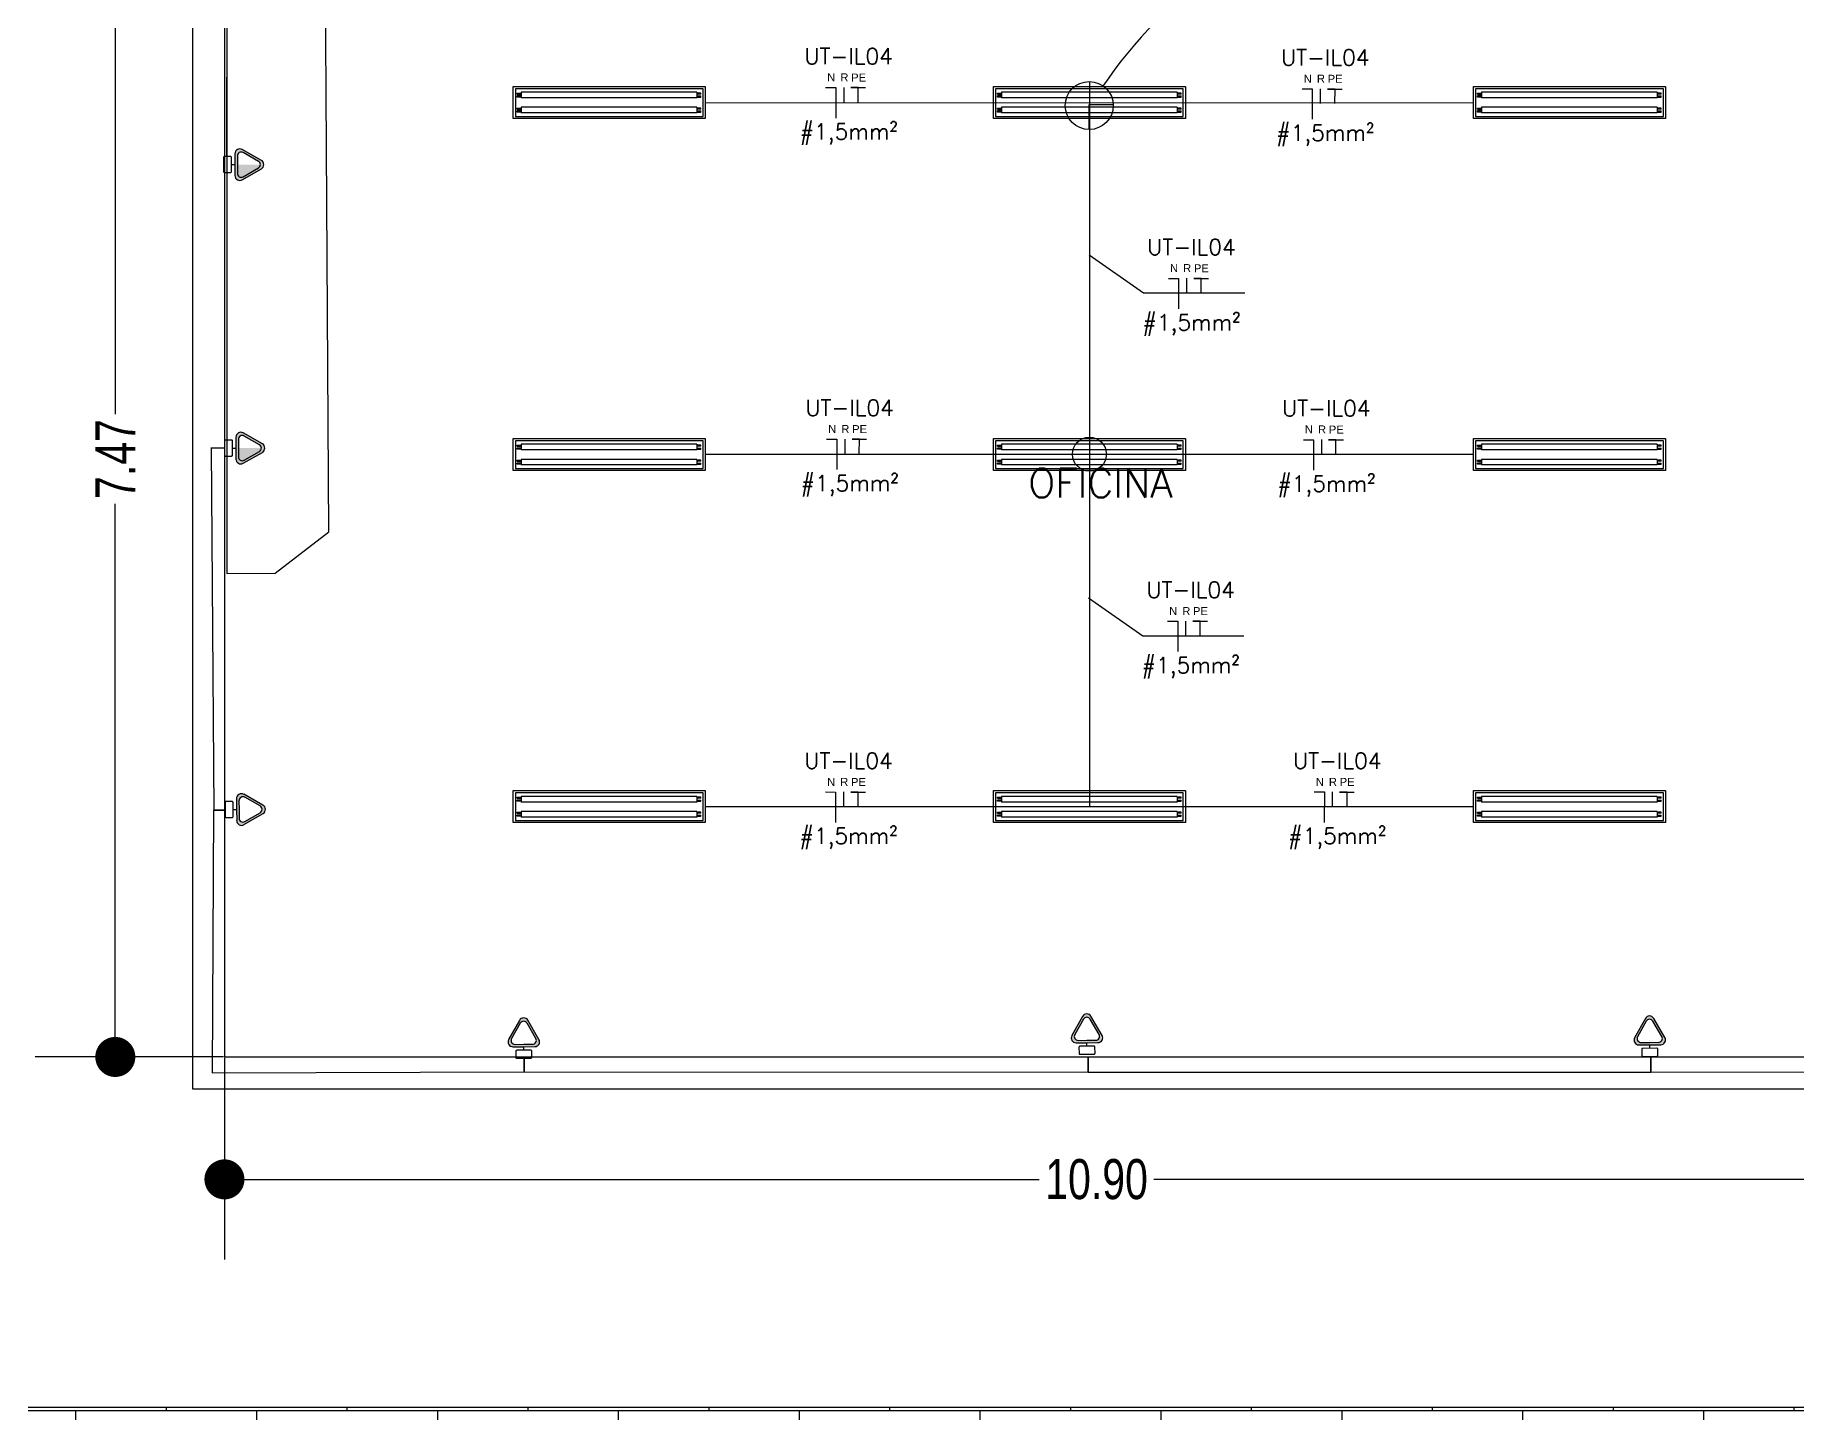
# Model space of a CAD drawing. Header units: metres. Extents: x 2442 to 5008, y 1070 to 2228.
# Drawn here: x 2465.5 to 2476.5, y 1089.6 to 1098.2 of the extents above; entities that cross this region are included whole.
import ezdxf
from ezdxf.enums import TextEntityAlignment as Align

# ---------------------------------------------------------------- set-up
doc = ezdxf.new("R2010")
doc.units = ezdxf.units.M
doc.linetypes.add('HIDDEN', pattern=[0.375, 0.25, -0.125])
doc.layers.get('Defpoints').update_dxf_attribs({"color": 130})
for name, color, linetype in [('ARQ-TEXTO3', 3, 'Continuous'), ('ARQ_ELÉTRODUTOS', 2, 'Continuous'), ('ARQ_LAYOUT', 8, 'Continuous'), ('ARQ_PAREDES', 6, 'Continuous'), ('ARQ_TOMADAS', 30, 'Continuous'), ('FIACAO', 7, 'Continuous'), ('INDICACAO_BIT_FIACAO', 10, 'Continuous'), ('INDICACAO_CIRCUITO_FIA', 7, 'Continuous'), ('LINHA_DE_CHAMADA', 7, 'Continuous'), ('LUMINÁRIAS RESIDENCIAL', 150, 'Continuous'), ('muro', 50, 'Continuous'), ('TOMADAS 220V RESIDENCIAL', 130, 'Continuous')]:
    doc.layers.add(name, color=color, linetype=linetype)
doc.styles.add('ARIAL', font='arial.ttf')
doc.styles.add('Luciene 01', font='swisscl.ttf')
doc.styles.add('ROMANS', font='ROMANS.SHX')
doc.dimstyles.new('LP 50', dxfattribs={"dimscale": 0.5, "dimtxt": 0.5, "dimasz": 0.5, "dimexe": 1, "dimexo": 0.01, "dimgap": 0.05, "dimtad": 0, "dimzin": 0, "dimdsep": 46, "dimtxsty": 'Luciene 01', "dimblk": 'DOT', "dimcen": 1, "dimclrd": 256, "dimclre": 256, "dimclrt": 256, "dimadec": 0, "dimazin": 0, "dimtfac": 1, "dimtofl": 0, "dimtmove": 0, "dimatfit": 3, "dimldrblk": 'DOT', "dimfxl": 1, "dimtolj": 1, "dimtzin": 0, "dimlwd": -1, "dimarcsym": 1})

# ---------------------------------------------------------------- blocks, each defined once
blk = doc.blocks.new('_Dot')
at = {"color": 0, "linetype": 'ByBlock', "lineweight": -2}
blk.add_line((-0.5, 0), (-1, 0), dxfattribs=at)
at = {"color": 0, "linetype": 'ByBlock', "const_width": 0.5}
blk.add_lwpolyline([(-0.25, 0, 1), (0.25, 0, 1)], format="xyb", close=True, dxfattribs=at)
blk = doc.blocks.new('*D316')
at = {"lineweight": -2, "transparency": 16777216}
for p, q in [((2466.678, 1091.814), (2466.678, 1090.554)), ((2477.578, 1091.814), (2477.578, 1090.554))]:
    blk.add_line(p, q, dxfattribs=at)
at = {"transparency": 16777216}
for p, q in [((2466.928, 1091.054), (2471.77, 1091.054)), ((2477.328, 1091.054), (2472.486, 1091.054))]:
    blk.add_line(p, q, dxfattribs=at)
at = {"layer": 'Defpoints', "color": 0, "transparency": 16777216}
for p in [(2466.678, 1091.819), (2477.578, 1091.819), (2477.578, 1091.054)]:
    blk.add_point(p, dxfattribs=at)
at = {"transparency": 16777216, "xscale": 0.25, "yscale": 0.25, "zscale": 0.25, "rotation": 180}
blk.add_blockref('_Dot', (2466.678, 1091.054), dxfattribs=at)
at = {"transparency": 16777216, "xscale": 0.25, "yscale": 0.25, "zscale": 0.25}
blk.add_blockref('_Dot', (2477.578, 1091.054), dxfattribs=at)
at = {"transparency": 16777216, "insert": (2472.128, 1091.054), "char_height": 0.25, "attachment_point": 5, "style": 'Luciene 01'}
blk.add_mtext('\\A1;10.90', dxfattribs=at)
blk = doc.blocks.new('*D317')
at = {"lineweight": -2, "transparency": 16777216}
for p, q in [((2466.673, 1099.292), (2465.496, 1099.292)), ((2466.673, 1091.819), (2465.496, 1091.819))]:
    blk.add_line(p, q, dxfattribs=at)
at = {"transparency": 16777216}
for p, q in [((2465.996, 1099.042), (2465.996, 1095.836)), ((2465.996, 1092.069), (2465.996, 1095.275))]:
    blk.add_line(p, q, dxfattribs=at)
at = {"layer": 'Defpoints', "color": 0, "transparency": 16777216}
for p in [(2466.678, 1099.292), (2465.996, 1091.819), (2466.678, 1091.819)]:
    blk.add_point(p, dxfattribs=at)
at = {"transparency": 16777216, "xscale": 0.25, "yscale": 0.25, "zscale": 0.25}
for p, rotation in [((2465.996, 1099.292), 90), ((2465.996, 1091.819), 270)]:
    blk.add_blockref('_Dot', p, dxfattribs=dict(at, rotation=rotation))
at = {"transparency": 16777216, "insert": (2465.996, 1095.555), "char_height": 0.25, "attachment_point": 5, "rotation": 90, "style": 'Luciene 01'}
blk.add_mtext('\\A1;7.47', dxfattribs=at)
blk = doc.blocks.new('*U327', base_point=(827.839, 596.659))
at = {"ltscale": 0.035}
for p, q in [((827.252, 596.745), (827.252, 596.572)), ((828.426, 596.745), (827.252, 596.745)), ((828.426, 596.572), (828.426, 596.745)), ((827.264, 596.718), (827.289, 596.718)), ((827.264, 596.711), (827.264, 596.718)), ((827.264, 596.711), (827.289, 596.711)), ((827.264, 596.693), (827.264, 596.7)), ((827.289, 596.7), (827.264, 596.7)), ((827.289, 596.693), (827.264, 596.693)), ((827.264, 596.624), (827.289, 596.624)), ((827.264, 596.618), (827.264, 596.624)), ((828.387, 596.723), (827.289, 596.723)), ((827.289, 596.723), (827.289, 596.688)), ((828.387, 596.688), (827.289, 596.688)), ((828.387, 596.629), (827.289, 596.629)), ((827.289, 596.629), (827.289, 596.594)), ((828.387, 596.723), (828.387, 596.688)), ((828.412, 596.718), (828.387, 596.718)), ((828.412, 596.711), (828.387, 596.711)), ((828.387, 596.7), (828.412, 596.7)), ((828.387, 596.693), (828.412, 596.693)), ((828.387, 596.629), (828.387, 596.594)), ((828.412, 596.624), (828.387, 596.624)), ((828.412, 596.711), (828.412, 596.718)), ((828.412, 596.693), (828.412, 596.7)), ((828.412, 596.618), (828.412, 596.624)), ((827.252, 596.572), (828.426, 596.572)), ((827.264, 596.618), (827.289, 596.618)), ((827.264, 596.599), (827.264, 596.606)), ((827.289, 596.606), (827.264, 596.606)), ((827.289, 596.599), (827.264, 596.599)), ((828.387, 596.594), (827.289, 596.594)), ((828.412, 596.618), (828.387, 596.618)), ((828.387, 596.606), (828.412, 596.606)), ((828.387, 596.599), (828.412, 596.599)), ((828.412, 596.599), (828.412, 596.606))]:
    blk.add_line(p, q, dxfattribs=at)
blk.add_lwpolyline([(827.239, 596.759), (828.439, 596.759), (828.439, 596.559), (827.239, 596.559)], close=True)
blk = doc.blocks.new('*U328')
at = {"layer": 'LUMINÁRIAS RESIDENCIAL', "ltscale": 50}
blk.add_blockref('*U327', (0, 0), dxfattribs=at)
blk = doc.blocks.new('*U329')
at = {"color": 0, "linetype": 'ByBlock', "lineweight": -2, "transparency": 16777216}
for p in [(0, 4.4), (3, 4.4), (6, 4.4), (0, 2.2), (3, 2.2), (6, 2.2), (0, 0), (3, 0), (6, 0)]:
    blk.add_blockref('*U328', p, dxfattribs=at)
blk = doc.blocks.new('A$C5c12d58d')
at = {"layer": 'ARQ_ELÉTRODUTOS'}
blk.add_circle((0, 0), 0.15, dxfattribs=at)
blk = doc.blocks.new('A$C97385c09')
at = {"layer": 'ARQ_ELÉTRODUTOS'}
for p, q in [((-0.384, -2.049), (-0.386, -2.349)), ((-0.386, -2.349), (-0.386, -2.193)), ((-0.386, -2.193), (-0.237, -2.193))]:
    blk.add_line(p, q, dxfattribs=at)
blk.add_blockref('A$C5c12d58d', (-0.386, -2.199), dxfattribs=at)
blk = doc.blocks.new('A$C48e83005')
at = {"layer": 'ARQ_ELÉTRODUTOS'}
blk.add_blockref('A$C97385c09', (0.38, 2.188), dxfattribs=at)
blk = doc.blocks.new('*U897', base_point=(1431.422, 204.482))
h = blk.add_hatch(color=256)
h.dxf.hatch_style = 1
h.paths.add_polyline_path([(1431.396, 204.669), (1431.327, 204.549, 0.575867), (1431.354, 204.504), (1431.422, 204.504), (1431.491, 204.504, 0.575867), (1431.517, 204.549), (1431.448, 204.669, 0.580323)])
h.paths.add_polyline_path([(1431.443, 204.651), (1431.498, 204.555, -0.575867), (1431.477, 204.519), (1431.422, 204.519), (1431.367, 204.519, -0.575867), (1431.346, 204.555), (1431.401, 204.651, -0.580323)], flags=16)
for p, q in [((1431.396, 204.669), (1431.327, 204.549)), ((1431.401, 204.651), (1431.346, 204.555)), ((1431.498, 204.555), (1431.443, 204.651)), ((1431.517, 204.549), (1431.448, 204.669)), ((1431.354, 204.504), (1431.422, 204.504)), ((1431.367, 204.519), (1431.422, 204.519)), ((1431.422, 204.519), (1431.477, 204.519)), ((1431.422, 204.504), (1431.491, 204.504)), ((1431.422, 204.482), (1431.422, 204.504))]:
    blk.add_line(p, q)
blk.add_lwpolyline([(1431.378, 204.432), (1431.466, 204.432, 0.414214), (1431.472, 204.438), (1431.472, 204.476, 0.414214), (1431.466, 204.482), (1431.378, 204.482, 0.414214), (1431.372, 204.476), (1431.372, 204.438, 0.414214)], format="xyb", close=True)
for centre, radius, start, end in [((1431.422, 204.654), 0.0301, 29.7449, 150.2551), ((1431.422, 204.639), 0.0241, 29.7449, 150.2551), ((1431.354, 204.534), 0.0301, 150.2551, 270), ((1431.367, 204.543), 0.0241, 150.2551, 270), ((1431.477, 204.543), 0.0241, 270, 29.7449), ((1431.491, 204.534), 0.0301, 270, 29.7449)]:
    blk.add_arc(centre, radius, start, end)
blk = doc.blocks.new('*U899', base_point=(1431.422, 204.482))
h = blk.add_hatch(color=256)
h.dxf.hatch_style = 1
h.paths.add_polyline_path([(1431.396, 204.669), (1431.327, 204.549, 0.575867), (1431.354, 204.504), (1431.422, 204.504), (1431.491, 204.504, 0.575867), (1431.517, 204.549), (1431.448, 204.669, 0.580323)])
h.paths.add_polyline_path([(1431.443, 204.651), (1431.498, 204.555, -0.575867), (1431.477, 204.519), (1431.422, 204.519), (1431.367, 204.519, -0.575867), (1431.346, 204.555), (1431.401, 204.651, -0.580323)], flags=16)
for p, q in [((1431.396, 204.669), (1431.327, 204.549)), ((1431.401, 204.651), (1431.346, 204.555)), ((1431.498, 204.555), (1431.443, 204.651)), ((1431.517, 204.549), (1431.448, 204.669)), ((1431.354, 204.504), (1431.422, 204.504)), ((1431.367, 204.519), (1431.422, 204.519)), ((1431.422, 204.519), (1431.477, 204.519)), ((1431.422, 204.504), (1431.491, 204.504)), ((1431.422, 204.482), (1431.422, 204.504))]:
    blk.add_line(p, q)
blk.add_lwpolyline([(1431.378, 204.432), (1431.466, 204.432, 0.414214), (1431.472, 204.438), (1431.472, 204.476, 0.414214), (1431.466, 204.482), (1431.378, 204.482, 0.414214), (1431.372, 204.476), (1431.372, 204.438, 0.414214)], format="xyb", close=True)
for centre, radius, start, end in [((1431.422, 204.654), 0.0301, 29.7449, 150.2551), ((1431.422, 204.639), 0.0241, 29.7449, 150.2551), ((1431.354, 204.534), 0.0301, 150.2551, 270), ((1431.367, 204.543), 0.0241, 150.2551, 270), ((1431.477, 204.543), 0.0241, 270, 29.7449), ((1431.491, 204.534), 0.0301, 270, 29.7449)]:
    blk.add_arc(centre, radius, start, end)
blk = doc.blocks.new('*U901', base_point=(1431.422, 204.482))
h = blk.add_hatch(color=256)
h.dxf.hatch_style = 1
h.paths.add_polyline_path([(1431.396, 204.669), (1431.327, 204.549, 0.575867), (1431.354, 204.504), (1431.422, 204.504), (1431.491, 204.504, 0.575867), (1431.517, 204.549), (1431.448, 204.669, 0.580323)])
h.paths.add_polyline_path([(1431.443, 204.651), (1431.498, 204.555, -0.575867), (1431.477, 204.519), (1431.422, 204.519), (1431.367, 204.519, -0.575867), (1431.346, 204.555), (1431.401, 204.651, -0.580323)], flags=16)
for p, q in [((1431.396, 204.669), (1431.327, 204.549)), ((1431.401, 204.651), (1431.346, 204.555)), ((1431.498, 204.555), (1431.443, 204.651)), ((1431.517, 204.549), (1431.448, 204.669)), ((1431.354, 204.504), (1431.422, 204.504)), ((1431.367, 204.519), (1431.422, 204.519)), ((1431.422, 204.519), (1431.477, 204.519)), ((1431.422, 204.504), (1431.491, 204.504)), ((1431.422, 204.482), (1431.422, 204.504))]:
    blk.add_line(p, q)
blk.add_lwpolyline([(1431.378, 204.432), (1431.466, 204.432, 0.414214), (1431.472, 204.438), (1431.472, 204.476, 0.414214), (1431.466, 204.482), (1431.378, 204.482, 0.414214), (1431.372, 204.476), (1431.372, 204.438, 0.414214)], format="xyb", close=True)
for centre, radius, start, end in [((1431.422, 204.654), 0.0301, 29.7449, 150.2551), ((1431.422, 204.639), 0.0241, 29.7449, 150.2551), ((1431.354, 204.534), 0.0301, 150.2551, 270), ((1431.367, 204.543), 0.0241, 150.2551, 270), ((1431.477, 204.543), 0.0241, 270, 29.7449), ((1431.491, 204.534), 0.0301, 270, 29.7449)]:
    blk.add_arc(centre, radius, start, end)
blk = doc.blocks.new('*U914', base_point=(1431.422, 204.482))
h = blk.add_hatch(color=256)
h.dxf.hatch_style = 1
h.paths.add_polyline_path([(1431.396, 204.669), (1431.327, 204.549, 0.575867), (1431.354, 204.504), (1431.422, 204.504), (1431.491, 204.504, 0.575867), (1431.517, 204.549), (1431.448, 204.669, 0.580323)])
h.paths.add_polyline_path([(1431.443, 204.651), (1431.498, 204.555, -0.575867), (1431.477, 204.519), (1431.422, 204.519), (1431.367, 204.519, -0.575867), (1431.346, 204.555), (1431.401, 204.651, -0.580323)], flags=16)
for p, q in [((1431.396, 204.669), (1431.327, 204.549)), ((1431.401, 204.651), (1431.346, 204.555)), ((1431.498, 204.555), (1431.443, 204.651)), ((1431.517, 204.549), (1431.448, 204.669)), ((1431.354, 204.504), (1431.422, 204.504)), ((1431.367, 204.519), (1431.422, 204.519)), ((1431.422, 204.519), (1431.477, 204.519)), ((1431.422, 204.504), (1431.491, 204.504)), ((1431.422, 204.482), (1431.422, 204.504))]:
    blk.add_line(p, q)
blk.add_lwpolyline([(1431.378, 204.432), (1431.466, 204.432, 0.414214), (1431.472, 204.438), (1431.472, 204.476, 0.414214), (1431.466, 204.482), (1431.378, 204.482, 0.414214), (1431.372, 204.476), (1431.372, 204.438, 0.414214)], format="xyb", close=True)
for centre, radius, start, end in [((1431.422, 204.654), 0.0301, 29.7449, 150.2551), ((1431.422, 204.639), 0.0241, 29.7449, 150.2551), ((1431.354, 204.534), 0.0301, 150.2551, 270), ((1431.367, 204.543), 0.0241, 150.2551, 270), ((1431.477, 204.543), 0.0241, 270, 29.7449), ((1431.491, 204.534), 0.0301, 270, 29.7449)]:
    blk.add_arc(centre, radius, start, end)
blk = doc.blocks.new('*U1019', base_point=(819.244, 592.163))
h = blk.add_hatch(color=256)
h.dxf.hatch_style = 1
h.paths.add_polyline_path([(819.218, 592.35), (819.15, 592.23, 0.575867), (819.176, 592.185), (819.244, 592.185), (819.313, 592.185, 0.575867), (819.339, 592.23), (819.271, 592.35, 0.580323)])
h.paths.add_polyline_path([(819.265, 592.332), (819.32, 592.236, -0.575867), (819.299, 592.2), (819.244, 592.2), (819.19, 592.2, -0.575867), (819.169, 592.236), (819.224, 592.332, -0.580323)], flags=16)
blk.add_hatch(color=256).paths.add_polyline_path([(819.265, 592.332, 0.269143), (819.244, 592.344), (819.244, 592.2), (819.299, 592.2, 0.575867), (819.32, 592.236)])
for p, q in [((819.218, 592.35), (819.15, 592.23)), ((819.224, 592.332), (819.169, 592.236)), ((819.32, 592.236), (819.265, 592.332)), ((819.339, 592.23), (819.271, 592.35)), ((819.176, 592.185), (819.244, 592.185)), ((819.19, 592.2), (819.244, 592.2)), ((819.244, 592.2), (819.299, 592.2)), ((819.244, 592.185), (819.313, 592.185)), ((819.244, 592.163), (819.244, 592.185))]:
    blk.add_line(p, q)
blk.add_lwpolyline([(819.2, 592.113), (819.288, 592.113, 0.414214), (819.294, 592.119), (819.294, 592.157, 0.414214), (819.288, 592.163), (819.2, 592.163, 0.414214), (819.194, 592.157), (819.194, 592.119, 0.414214)], format="xyb", close=True)
for centre, radius, start, end in [((819.244, 592.335), 0.0301, 29.7449, 150.2551), ((819.244, 592.32), 0.0241, 29.7449, 150.2551), ((819.176, 592.215), 0.0301, 150.2551, 270), ((819.19, 592.224), 0.0241, 150.2551, 270), ((819.299, 592.224), 0.0241, 270, 29.7449), ((819.313, 592.215), 0.0301, 270, 29.7449)]:
    blk.add_arc(centre, radius, start, end)
blk = doc.blocks.new('*U1021', base_point=(819.244, 592.163))
h = blk.add_hatch(color=256)
h.dxf.hatch_style = 1
h.paths.add_polyline_path([(819.218, 592.35), (819.15, 592.23, 0.575867), (819.176, 592.185), (819.244, 592.185), (819.313, 592.185, 0.575867), (819.339, 592.23), (819.271, 592.35, 0.580323)])
h.paths.add_polyline_path([(819.265, 592.332), (819.32, 592.236, -0.575867), (819.299, 592.2), (819.244, 592.2), (819.19, 592.2, -0.575867), (819.169, 592.236), (819.224, 592.332, -0.580323)], flags=16)
blk.add_hatch(color=256).paths.add_polyline_path([(819.265, 592.332, 0.269143), (819.244, 592.344), (819.244, 592.2), (819.299, 592.2, 0.575867), (819.32, 592.236)])
for p, q in [((819.218, 592.35), (819.15, 592.23)), ((819.224, 592.332), (819.169, 592.236)), ((819.32, 592.236), (819.265, 592.332)), ((819.339, 592.23), (819.271, 592.35)), ((819.176, 592.185), (819.244, 592.185)), ((819.19, 592.2), (819.244, 592.2)), ((819.244, 592.2), (819.299, 592.2)), ((819.244, 592.185), (819.313, 592.185)), ((819.244, 592.163), (819.244, 592.185))]:
    blk.add_line(p, q)
blk.add_lwpolyline([(819.2, 592.113), (819.288, 592.113, 0.414214), (819.294, 592.119), (819.294, 592.157, 0.414214), (819.288, 592.163), (819.2, 592.163, 0.414214), (819.194, 592.157), (819.194, 592.119, 0.414214)], format="xyb", close=True)
for centre, radius, start, end in [((819.244, 592.335), 0.0301, 29.7449, 150.2551), ((819.244, 592.32), 0.0241, 29.7449, 150.2551), ((819.176, 592.215), 0.0301, 150.2551, 270), ((819.19, 592.224), 0.0241, 150.2551, 270), ((819.299, 592.224), 0.0241, 270, 29.7449), ((819.313, 592.215), 0.0301, 270, 29.7449)]:
    blk.add_arc(centre, radius, start, end)

msp = doc.modelspace()

# ---------------------------------------------------------------- hatches: boundary and pattern name
at = {"layer": 'muro', "true_color": 0xf1eb1f}
h = msp.add_hatch(dxfattribs=at)
h.set_pattern_fill('BRICK', color=2, scale=0.089, style=0)
h.paths.add_polyline_path([(2463.228, 1126.62), (2524.663, 1126.62), (2524.663, 1088.129), (2463.228, 1088.129)])
h.paths.add_polyline_path([(2464.728, 1124.746), (2522.788, 1124.746), (2522.788, 1089.628), (2464.728, 1089.628)], flags=16)

# ---------------------------------------------------------------- linework, layer by layer
at = {"layer": 'ARQ_ELÉTRODUTOS'}
for p, q in [((2469.684, 1097.782), (2474.483, 1097.781)), ((2472.083, 1097.782), (2472.083, 1093.385)), ((2469.684, 1095.585), (2474.483, 1095.585)), ((2469.684, 1093.385), (2474.483, 1093.385))]:
    msp.add_line(p, q, dxfattribs=at)
msp.add_circle((2472.083, 1095.585), 0.106, dxfattribs=at)
at = {"layer": 'ARQ_ELÉTRODUTOS', "linetype": 'HIDDEN'}
msp.add_arc((2578.489, 1309.871), 224.991, 241.07147, 251.35905, dxfattribs=at)
at = {"layer": 'ARQ_ELÉTRODUTOS'}
msp.add_arc((2474.5, 1096.309), 2.815, 103.7654, 145.978, dxfattribs=at)
at = {"layer": 'ARQ_LAYOUT'}
msp.add_lwpolyline([(2466.996, 1094.841), (2467.331, 1095.1), (2467.331, 1095.1), (2467.331, 1095.1), (2467.308, 1098.87), (2468.295, 1098.876), (2468.295, 1099.275), (2466.693, 1099.275), (2466.693, 1094.839), (2466.996, 1094.841)], dxfattribs=at)
at = {"layer": 'ARQ_PAREDES'}
for points in [[(2466.478, 1105.237), (2466.478, 1091.619), (2498.483, 1091.619)], [(2466.678, 1099.292), (2466.678, 1091.819), (2477.578, 1091.819)]]:
    msp.add_lwpolyline(points, dxfattribs=at)
at = {"layer": 'ARQ_TOMADAS', "lineweight": -3}
for p, q in [((2466.692, 1097.447), (2466.698, 1099.271)), ((2466.594, 1095.626), (2466.678, 1095.626)), ((2466.595, 1095.621), (2466.612, 1093.361)), ((2466.609, 1093.361), (2466.602, 1091.719)), ((2466.681, 1093.361), (2466.609, 1093.361)), ((2466.612, 1093.361), (2466.681, 1093.361)), ((2468.552, 1091.726), (2468.55, 1091.812)), ((2468.55, 1091.812), (2468.552, 1091.726)), ((2472.076, 1091.723), (2472.076, 1091.822)), ((2472.076, 1091.822), (2472.076, 1091.723)), ((2475.592, 1091.821), (2475.591, 1091.725)), ((2475.592, 1091.724), (2475.592, 1091.821)), ((2466.602, 1091.719), (2468.552, 1091.726)), ((2468.552, 1091.726), (2472.076, 1091.723)), ((2472.076, 1091.723), (2475.592, 1091.724)), ((2475.591, 1091.725), (2477.679, 1091.723))]:
    msp.add_line(p, q, dxfattribs=at)
at = {"layer": 'FIACAO', "color": 4, "lineweight": -3}
for p, q in [((2470.435, 1097.876), (2470.498, 1097.876)), ((2470.498, 1097.876), (2470.498, 1097.686)), ((2473.413, 1097.868), (2473.476, 1097.868)), ((2473.476, 1097.868), (2473.476, 1097.678)), ((2472.577, 1096.684), (2472.64, 1096.684)), ((2472.64, 1096.684), (2472.64, 1096.494)), ((2470.441, 1095.679), (2470.504, 1095.679)), ((2470.504, 1095.679), (2470.504, 1095.489)), ((2473.42, 1095.676), (2473.483, 1095.676)), ((2473.483, 1095.676), (2473.483, 1095.486)), ((2472.572, 1094.542), (2472.635, 1094.542)), ((2472.635, 1094.542), (2472.635, 1094.352)), ((2470.434, 1093.475), (2470.497, 1093.474)), ((2470.497, 1093.474), (2470.497, 1093.284)), ((2473.488, 1093.475), (2473.552, 1093.475)), ((2473.552, 1093.475), (2473.551, 1093.285))]:
    msp.add_line(p, q, dxfattribs=at)
at = {"layer": 'FIACAO', "lineweight": -3}
for p, q in [((2470.548, 1097.877), (2470.548, 1097.785)), ((2470.639, 1097.876), (2470.593, 1097.876)), ((2473.526, 1097.869), (2473.526, 1097.777)), ((2473.618, 1097.867), (2473.572, 1097.867)), ((2472.69, 1096.685), (2472.69, 1096.593)), ((2472.781, 1096.684), (2472.735, 1096.684)), ((2470.554, 1095.68), (2470.554, 1095.588)), ((2470.646, 1095.679), (2470.6, 1095.679)), ((2473.533, 1095.677), (2473.533, 1095.585)), ((2473.624, 1095.676), (2473.578, 1095.676)), ((2472.684, 1094.543), (2472.684, 1094.451)), ((2472.776, 1094.541), (2472.73, 1094.541)), ((2470.547, 1093.475), (2470.547, 1093.383)), ((2470.639, 1093.474), (2470.593, 1093.474)), ((2473.601, 1093.475), (2473.601, 1093.383)), ((2473.693, 1093.474), (2473.647, 1093.474))]:
    msp.add_line(p, q, dxfattribs=at)
at = {"layer": 'FIACAO', "color": 3, "lineweight": -3}
for p, q in [((2470.593, 1097.876), (2470.685, 1097.876)), ((2470.639, 1097.785), (2470.639, 1097.876)), ((2473.572, 1097.867), (2473.663, 1097.867)), ((2473.617, 1097.777), (2473.618, 1097.867)), ((2472.735, 1096.684), (2472.827, 1096.684)), ((2472.781, 1096.593), (2472.781, 1096.684)), ((2470.6, 1095.679), (2470.691, 1095.679)), ((2470.645, 1095.588), (2470.646, 1095.679)), ((2473.578, 1095.676), (2473.67, 1095.676)), ((2473.624, 1095.585), (2473.624, 1095.676)), ((2472.73, 1094.541), (2472.822, 1094.541)), ((2472.776, 1094.451), (2472.776, 1094.541)), ((2470.593, 1093.474), (2470.684, 1093.474)), ((2470.638, 1093.383), (2470.639, 1093.474)), ((2473.647, 1093.474), (2473.738, 1093.474)), ((2473.693, 1093.384), (2473.693, 1093.474))]:
    msp.add_line(p, q, dxfattribs=at)
at = {"layer": 'LINHA_DE_CHAMADA'}
for points in [[(2472.082, 1096.831), (2472.421, 1096.593), (2473.054, 1096.593)], [(2472.077, 1094.688), (2472.416, 1094.451), (2473.049, 1094.451)]]:
    msp.add_lwpolyline(points, dxfattribs=at)
at = {"layer": 'muro'}
msp.add_lwpolyline([(2464.728, 1124.746), (2522.788, 1124.746), (2522.788, 1089.628), (2464.728, 1089.628)], close=True, dxfattribs=at)

# ---------------------------------------------------------------- block references
msp.add_blockref('*U329', (2469.083, 1093.383))
at = {"layer": 'ARQ_ELÉTRODUTOS'}
msp.add_blockref('A$C48e83005', (2472.088, 1097.775), dxfattribs=at)
at = {"layer": 'TOMADAS 220V RESIDENCIAL'}
for name, p, rotation in [('*U1019', (2466.722, 1097.395), 270), ('*U1021', (2466.728, 1095.624), 270), ('*U914', (2466.732, 1093.365), 270.4210655581034), ('*U897', (2472.068, 1091.886), 0.421065558103378), ('*U899', (2468.549, 1091.861), 0.421065558103378), ('*U901', (2475.585, 1091.873), 0.421065558103378)]:
    msp.add_blockref(name, p, dxfattribs=dict(at, rotation=rotation))

# ---------------------------------------------------------------- texts
at = {"layer": 'ARQ-TEXTO3', "insert": (2472.152, 1095.405), "char_height": 0.18, "attachment_point": 5, "style": 'ROMANS'}
msp.add_mtext('OFICINA', dxfattribs=at)
at = {"layer": 'INDICACAO_BIT_FIACAO', "style": 'ROMANS'}
for p in [(2470.579, 1097.651), (2473.557, 1097.643), (2472.721, 1096.459), (2470.585, 1095.454), (2473.564, 1095.451), (2472.716, 1094.317), (2470.578, 1093.25), (2473.632, 1093.25)]:
    msp.add_text('#1,5mm²', height=0.1, dxfattribs=at).set_placement(p, align=Align.TOP_CENTER)
at = {"layer": 'INDICACAO_CIRCUITO_FIA', "style": 'ROMANS'}
for p in [(2470.579, 1098.022), (2473.557, 1098.014), (2472.721, 1096.83), (2470.585, 1095.825), (2473.564, 1095.822), (2472.716, 1094.688), (2470.578, 1093.62), (2473.632, 1093.62)]:
    msp.add_text('UT-IL04', height=0.1, dxfattribs=at).set_placement(p, align=Align.CENTER)
at = {"layer": 'INDICACAO_CIRCUITO_FIA', "color": 4, "ltscale": 0.5, "style": 'ARIAL'}
for p in [(2470.47, 1097.915), (2473.448, 1097.906), (2472.612, 1096.723), (2470.476, 1095.718), (2473.455, 1095.715), (2472.607, 1094.58), (2470.469, 1093.513), (2473.523, 1093.513)]:
    msp.add_text('N', height=0.05, dxfattribs=at).set_placement(p, align=Align.CENTER)
at = {"layer": 'INDICACAO_CIRCUITO_FIA', "color": 0, "ltscale": 0.5, "style": 'ARIAL'}
for p in [(2470.552, 1097.915), (2473.53, 1097.907), (2472.694, 1096.723), (2470.558, 1095.718), (2473.537, 1095.715), (2472.689, 1094.58), (2470.551, 1093.513), (2473.605, 1093.513)]:
    msp.add_text('R', height=0.05, dxfattribs=at).set_placement(p, align=Align.CENTER)
at = {"layer": 'INDICACAO_CIRCUITO_FIA', "color": 3, "ltscale": 0.5, "style": 'ARIAL'}
for p in [(2470.641, 1097.914), (2473.619, 1097.906), (2472.783, 1096.722), (2470.647, 1095.717), (2473.626, 1095.714), (2472.777, 1094.58), (2470.64, 1093.512), (2473.694, 1093.513)]:
    msp.add_text('PE', height=0.05, dxfattribs=at).set_placement(p, align=Align.CENTER)

# ---------------------------------------------------------------- dimensions: what is measured, and where the dimension line sits
dim = msp.add_linear_dim(base=(2465.996, 1091.819), p1=(2466.678, 1099.292), p2=(2466.678, 1091.819), angle=90, dimstyle='LP 50')
dim.commit()
dim.dimension.update_dxf_attribs({"geometry": '*D317', "text_midpoint": (2465.996, 1095.555), "dimtype": 160})
dim = msp.add_linear_dim(base=(2477.578, 1091.054), p1=(2466.678, 1091.819), p2=(2477.578, 1091.819), dimstyle='LP 50')
dim.commit()
dim.dimension.update_dxf_attribs({"geometry": '*D316', "text_midpoint": (2472.128, 1091.054)})

doc.saveas('drawing.dxf')
